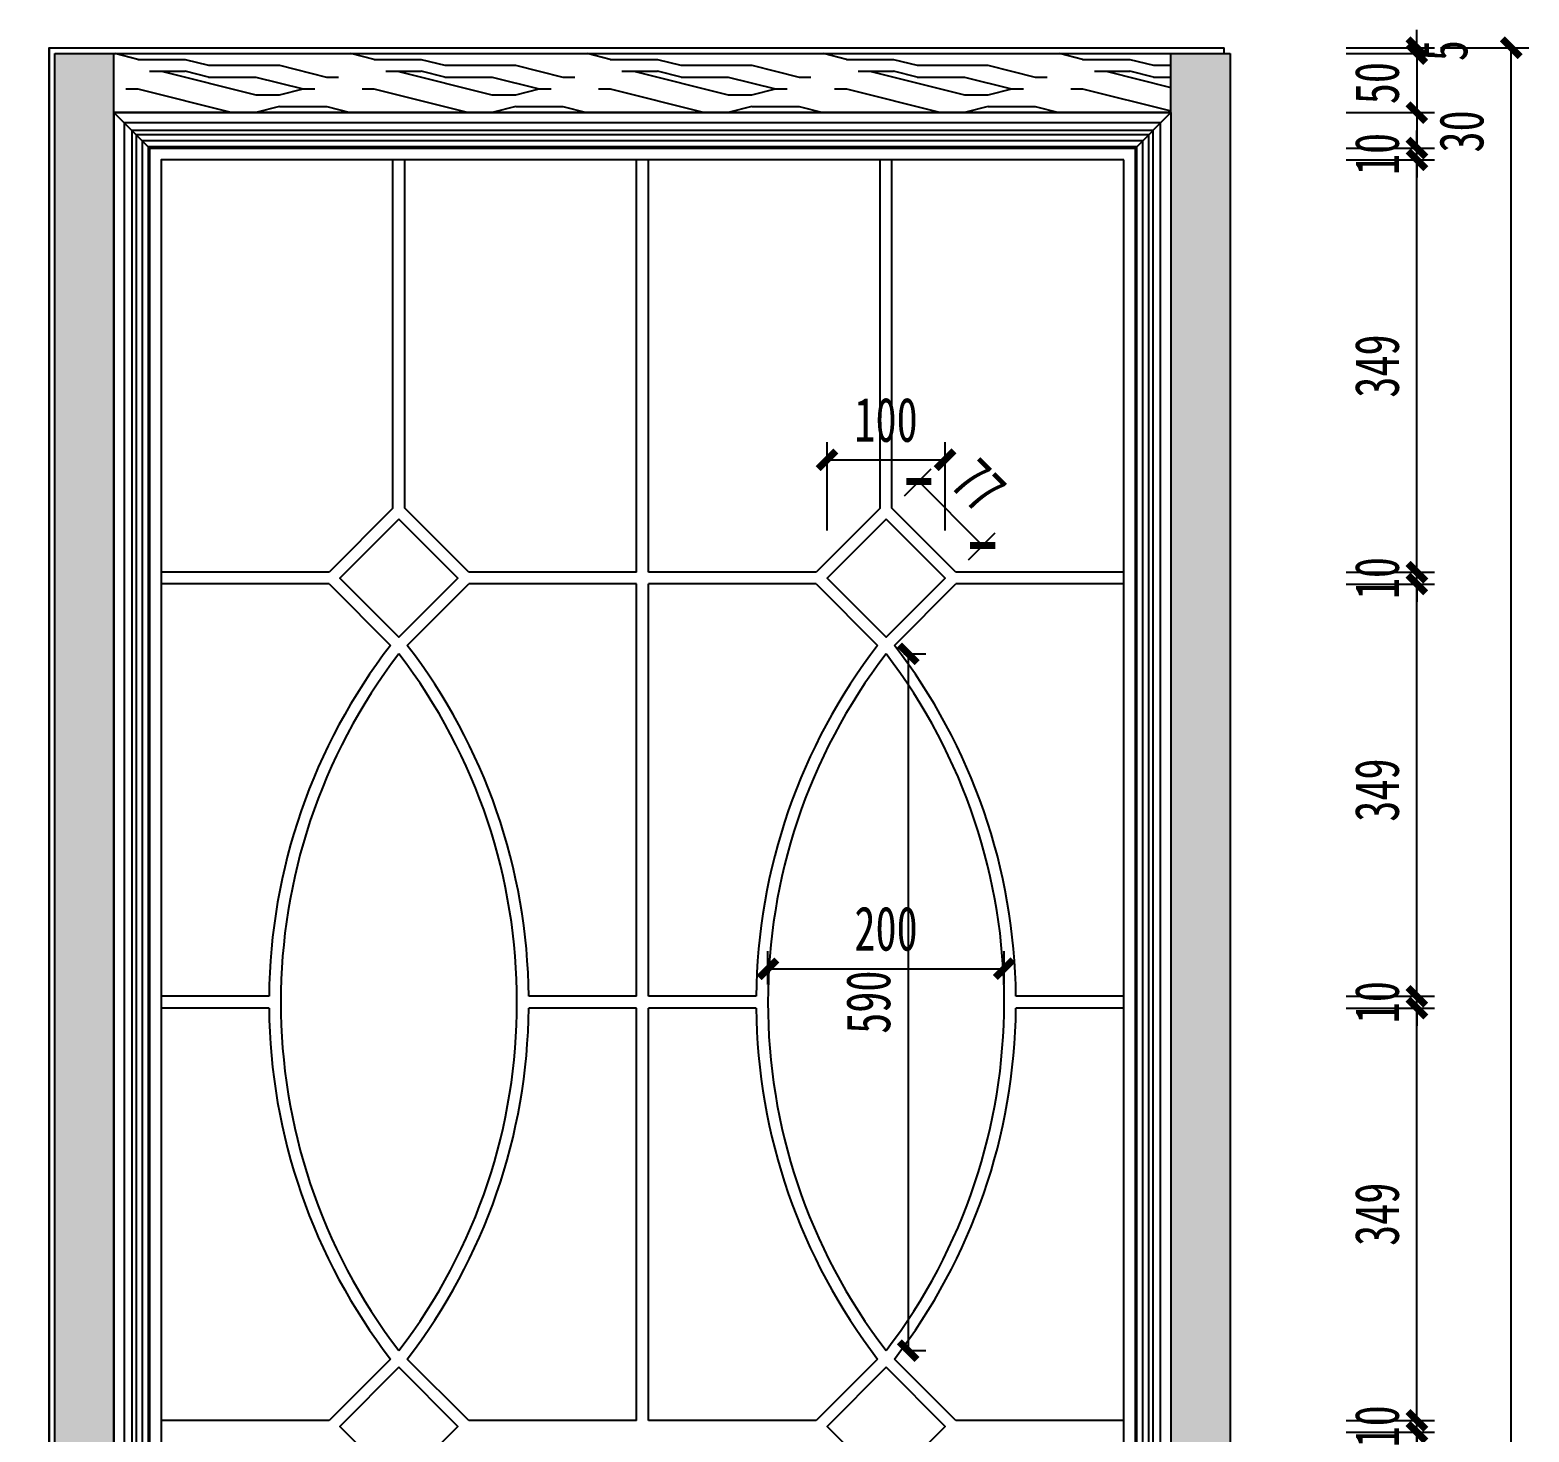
# Model space of a CAD drawing. Header units: millimetres. Extents: x 3104083 to 3173399, y -3165492 to -3044687.
# Drawn here: x 3123926 to 3125195, y -3049250 to -3048063 of the extents above; entities that cross this region are included whole.
import ezdxf

# ---------------------------------------------------------------- set-up
doc = ezdxf.new("R2010")
doc.units = ezdxf.units.MM
doc.header["$LTSCALE"] = 500
doc.header["$MEASUREMENT"] = 0
doc.header["$PDMODE"] = 2
doc.layers.get('0').update_dxf_attribs({"linetype": 'CONTINUOUS'})
doc.layers.get('DEFPOINTS').update_dxf_attribs({"linetype": 'CONTINUOUS'})
for name, color, linetype in [('2', 3, 'CONTINUOUS'), ('D-造型细线', 146, 'CONTINUOUS'), ('E-Elevation(立面图层)', 134, 'CONTINUOUS'), ('E-立面造型线', 3, 'CONTINUOUS')]:
    doc.layers.add(name, color=color, linetype=linetype)
doc.styles.add('DIM', font='SimSun.ttf', dxfattribs={"width": 0.7})
doc.dimstyles.new('15', dxfattribs={"dimscale": 15, "dimtxt": 2.5, "dimasz": 1, "dimexe": 1, "dimexo": 1, "dimgap": 1, "dimtad": 1, "dimdec": 0, "dimzin": 0, "dimdsep": 46, "dimtxsty": 'DIM', "dimblk": 'ARCHTICK', "dimcen": 0, "dimclrd": 5, "dimclre": 5, "dimclrt": 35, "dimadec": 0, "dimazin": 0, "dimtfac": 0.5, "dimtdec": 0, "dimtix": 1, "dimtmove": 2, "dimatfit": 2, "dimldrblk": 'A', "dimfxl": 0, "dimtolj": 1, "dimtzin": 0, "dimlwd": -1, "dimlwe": -1, "dimarcsym": 0})

# ---------------------------------------------------------------- blocks, each defined once
blk = doc.blocks.new('_ArchTick')
at = {"color": 0, "linetype": 'ByBlock', "const_width": 0.4}
blk.add_lwpolyline([(-0.5, -0.5), (0.5, 0.5)], dxfattribs=at)
blk = doc.blocks.new('*D854')
at = {"layer": 'D-造型细线', "color": 5, "ltscale": 100}
for p, q in [((3125040.5, -3049250.2), (3125115.5, -3049250.2)), ((3125100.5, -3049599.4), (3125100.5, -3049250.2)), ((3125040.5, -3049599.4), (3125115.5, -3049599.4))]:
    blk.add_line(p, q, dxfattribs=at)
at = {"layer": 'DEFPOINTS', "color": 0, "ltscale": 100}
for p in [(3124889.2, -3049250.2), (3125100.5, -3049250.2), (3124889.2, -3049599.4, 0)]:
    blk.add_point(p, dxfattribs=at)
at = {"layer": 'D-造型细线', "color": 5, "ltscale": 100, "xscale": 15, "yscale": 15, "zscale": 15}
for p, rotation in [((3125100.5, -3049250.2), 90), ((3125100.5, -3049599.4), 270)]:
    blk.add_blockref('_ArchTick', p, dxfattribs=dict(at, rotation=rotation))
at = {"layer": 'D-造型细线', "color": 35, "ltscale": 100, "insert": (3125066.8, -3049424.8), "char_height": 37.5, "attachment_point": 5, "rotation": 90, "style": 'DIM'}
blk.add_mtext('\\A1;349', dxfattribs=at)
blk = doc.blocks.new('A')
for p, q in [((-1.435, 1.148), (-1.09, 1.437)), ((-1.435, 1.148), (-0.369, 0)), ((-1.09, 1.437), (0, 0)), ((-0.369, 0), (-2.127, 0)), ((-1.435, -1.148), (-0.369, 0)), ((-1.09, -1.437), (0, 0)), ((-1.435, -1.148), (-1.09, -1.437))]:
    blk.add_line(p, q)
for points in [[(-1.435, 1.148), (-1.09, 1.437), (-0.369, 0), (0, 0)], [(-1.435, -1.148), (-1.09, -1.437), (-0.369, 0), (0, 0)]]:
    blk.add_solid(points)
blk = doc.blocks.new('*D855')
at = {"layer": 'D-造型细线', "color": 5, "ltscale": 100}
for p, q in [((3125100.5, -3049240.2), (3125100.5, -3049225.2)), ((3125040.5, -3049240.2), (3125115.5, -3049240.2)), ((3125100.5, -3049250.2), (3125100.5, -3049240.2)), ((3125040.5, -3049250.2), (3125115.5, -3049250.2)), ((3125100.5, -3049250.2), (3125100.5, -3049265.2))]:
    blk.add_line(p, q, dxfattribs=at)
at = {"layer": 'DEFPOINTS', "color": 0, "ltscale": 100}
for p in [(3124889.2, -3049240.2), (3125100.5, -3049240.2), (3124889.2, -3049250.2)]:
    blk.add_point(p, dxfattribs=at)
at = {"layer": 'D-造型细线', "color": 5, "ltscale": 100, "xscale": 15, "yscale": 15, "zscale": 15}
for p, rotation in [((3125100.5, -3049240.2), 270), ((3125100.5, -3049250.2), 90)]:
    blk.add_blockref('_ArchTick', p, dxfattribs=dict(at, rotation=rotation))
at = {"layer": 'D-造型细线', "color": 35, "ltscale": 100, "insert": (3125066.8, -3049245.2), "char_height": 37.5, "attachment_point": 5, "rotation": 90, "style": 'DIM'}
blk.add_mtext('\\A1;10', dxfattribs=at)
blk = doc.blocks.new('*D856')
at = {"layer": 'D-造型细线', "color": 5, "ltscale": 100}
for p, q in [((3125040.5, -3048891), (3125115.5, -3048891)), ((3125100.5, -3049240.2), (3125100.5, -3048891)), ((3125040.5, -3049240.2), (3125115.5, -3049240.2))]:
    blk.add_line(p, q, dxfattribs=at)
at = {"layer": 'DEFPOINTS', "color": 0, "ltscale": 100}
for p in [(3124889.2, -3048891), (3125100.5, -3048891), (3124889.2, -3049240.2)]:
    blk.add_point(p, dxfattribs=at)
at = {"layer": 'D-造型细线', "color": 5, "ltscale": 100, "xscale": 15, "yscale": 15, "zscale": 15}
for p, rotation in [((3125100.5, -3048891), 90), ((3125100.5, -3049240.2), 270)]:
    blk.add_blockref('_ArchTick', p, dxfattribs=dict(at, rotation=rotation))
at = {"layer": 'D-造型细线', "color": 35, "ltscale": 100, "insert": (3125066.8, -3049065.6), "char_height": 37.5, "attachment_point": 5, "rotation": 90, "style": 'DIM'}
blk.add_mtext('\\A1;349', dxfattribs=at)
blk = doc.blocks.new('*D857')
at = {"layer": 'D-造型细线', "color": 5, "ltscale": 100}
for p, q in [((3125100.5, -3048881), (3125100.5, -3048866)), ((3125040.5, -3048881), (3125115.5, -3048881)), ((3125040.5, -3048891), (3125115.5, -3048891)), ((3125100.5, -3048891), (3125100.5, -3048881)), ((3125100.5, -3048891), (3125100.5, -3048906))]:
    blk.add_line(p, q, dxfattribs=at)
at = {"layer": 'DEFPOINTS', "color": 0, "ltscale": 100}
for p in [(3124889.2, -3048881), (3124889.2, -3048891), (3125100.5, -3048881)]:
    blk.add_point(p, dxfattribs=at)
at = {"layer": 'D-造型细线', "color": 5, "ltscale": 100, "xscale": 15, "yscale": 15, "zscale": 15}
for p, rotation in [((3125100.5, -3048881), 270), ((3125100.5, -3048891), 90)]:
    blk.add_blockref('_ArchTick', p, dxfattribs=dict(at, rotation=rotation))
at = {"layer": 'D-造型细线', "color": 35, "ltscale": 100, "insert": (3125066.8, -3048886), "char_height": 37.5, "attachment_point": 5, "rotation": 90, "style": 'DIM'}
blk.add_mtext('\\A1;10', dxfattribs=at)
blk = doc.blocks.new('*D858')
at = {"layer": 'D-造型细线', "color": 5, "ltscale": 100}
for p, q in [((3125040.5, -3048531.9), (3125115.5, -3048531.9)), ((3125100.5, -3048881), (3125100.5, -3048531.9)), ((3125040.5, -3048881), (3125115.5, -3048881))]:
    blk.add_line(p, q, dxfattribs=at)
at = {"layer": 'DEFPOINTS', "color": 0, "ltscale": 100}
for p in [(3124889.2, -3048531.9), (3125100.5, -3048531.9), (3124889.2, -3048881)]:
    blk.add_point(p, dxfattribs=at)
at = {"layer": 'D-造型细线', "color": 5, "ltscale": 100, "xscale": 15, "yscale": 15, "zscale": 15}
for p, rotation in [((3125100.5, -3048531.9), 90), ((3125100.5, -3048881), 270)]:
    blk.add_blockref('_ArchTick', p, dxfattribs=dict(at, rotation=rotation))
at = {"layer": 'D-造型细线', "color": 35, "ltscale": 100, "insert": (3125066.8, -3048706.4), "char_height": 37.5, "attachment_point": 5, "rotation": 90, "style": 'DIM'}
blk.add_mtext('\\A1;349', dxfattribs=at)
blk = doc.blocks.new('*D859')
at = {"layer": 'D-造型细线', "color": 5, "ltscale": 100}
for p, q in [((3125100.5, -3048521.9), (3125100.5, -3048506.9)), ((3125040.5, -3048521.9), (3125115.5, -3048521.9)), ((3125100.5, -3048531.9), (3125100.5, -3048521.9)), ((3125040.5, -3048531.9), (3125115.5, -3048531.9)), ((3125100.5, -3048531.9), (3125100.5, -3048546.9))]:
    blk.add_line(p, q, dxfattribs=at)
at = {"layer": 'DEFPOINTS', "color": 0, "ltscale": 100}
for p in [(3124889.2, -3048521.9), (3125100.5, -3048521.9), (3124889.2, -3048531.9)]:
    blk.add_point(p, dxfattribs=at)
at = {"layer": 'D-造型细线', "color": 5, "ltscale": 100, "xscale": 15, "yscale": 15, "zscale": 15}
for p, rotation in [((3125100.5, -3048521.9), 270), ((3125100.5, -3048531.9), 90)]:
    blk.add_blockref('_ArchTick', p, dxfattribs=dict(at, rotation=rotation))
at = {"layer": 'D-造型细线', "color": 35, "ltscale": 100, "insert": (3125066.8, -3048526.9), "char_height": 37.5, "attachment_point": 5, "rotation": 90, "style": 'DIM'}
blk.add_mtext('\\A1;10', dxfattribs=at)
blk = doc.blocks.new('*D860')
at = {"layer": 'D-造型细线', "color": 5, "ltscale": 100}
for p, q in [((3125040.5, -3048172.7), (3125115.5, -3048172.7)), ((3125100.5, -3048521.9), (3125100.5, -3048172.7)), ((3125040.5, -3048521.9), (3125115.5, -3048521.9))]:
    blk.add_line(p, q, dxfattribs=at)
at = {"layer": 'DEFPOINTS', "color": 0, "ltscale": 100}
for p in [(3124889.2, -3048172.7), (3125100.5, -3048172.7), (3124889.2, -3048521.9)]:
    blk.add_point(p, dxfattribs=at)
at = {"layer": 'D-造型细线', "color": 5, "ltscale": 100, "xscale": 15, "yscale": 15, "zscale": 15}
for p, rotation in [((3125100.5, -3048172.7), 90), ((3125100.5, -3048521.9), 270)]:
    blk.add_blockref('_ArchTick', p, dxfattribs=dict(at, rotation=rotation))
at = {"layer": 'D-造型细线', "color": 35, "ltscale": 100, "insert": (3125066.8, -3048347.3), "char_height": 37.5, "attachment_point": 5, "rotation": 90, "style": 'DIM'}
blk.add_mtext('\\A1;349', dxfattribs=at)
blk = doc.blocks.new('*D861')
at = {"layer": 'D-造型细线', "color": 5, "ltscale": 100}
for p, q in [((3125100.5, -3048162.7), (3125100.5, -3048147.7)), ((3125040.5, -3048162.7), (3125115.5, -3048162.7)), ((3125100.5, -3048172.7), (3125100.5, -3048162.7)), ((3125040.5, -3048172.7), (3125115.5, -3048172.7)), ((3125100.5, -3048172.7), (3125100.5, -3048187.7))]:
    blk.add_line(p, q, dxfattribs=at)
at = {"layer": 'DEFPOINTS', "color": 0, "ltscale": 100}
for p in [(3124885.4, -3048162.7, 0), (3125100.5, -3048162.7), (3124889.2, -3048172.7)]:
    blk.add_point(p, dxfattribs=at)
at = {"layer": 'D-造型细线', "color": 5, "ltscale": 100, "xscale": 15, "yscale": 15, "zscale": 15}
for p, rotation in [((3125100.5, -3048162.7), 270), ((3125100.5, -3048172.7), 90)]:
    blk.add_blockref('_ArchTick', p, dxfattribs=dict(at, rotation=rotation))
at = {"layer": 'D-造型细线', "color": 35, "ltscale": 100, "insert": (3125066.8, -3048167.7), "char_height": 37.5, "attachment_point": 5, "rotation": 90, "style": 'DIM'}
blk.add_mtext('\\A1;10', dxfattribs=at)
blk = doc.blocks.new('*D874')
at = {"layer": 'D-造型细线', "color": 5, "ltscale": 100}
for p, q in [((3125100.5, -3048077.7), (3125100.5, -3048062.7)), ((3125040.5, -3048077.7), (3125115.5, -3048077.7)), ((3125100.5, -3048077.7), (3125100.5, -3048082.7)), ((3125040.5, -3048082.7), (3125115.5, -3048082.7)), ((3125100.5, -3048082.7), (3125100.5, -3048097.7))]:
    blk.add_line(p, q, dxfattribs=at)
at = {"layer": 'DEFPOINTS', "color": 0, "ltscale": 100}
for p in [(3124814.5, -3048077.7, 0), (3124814.5, -3048082.7, 0), (3125100.5, -3048082.7)]:
    blk.add_point(p, dxfattribs=at)
at = {"layer": 'D-造型细线', "color": 5, "ltscale": 100, "xscale": 15, "yscale": 15, "zscale": 15}
for p, rotation in [((3125100.5, -3048077.7), 270), ((3125100.5, -3048082.7), 90)]:
    blk.add_blockref('_ArchTick', p, dxfattribs=dict(at, rotation=rotation))
at = {"layer": 'D-造型细线', "color": 35, "ltscale": 100, "insert": (3125124.8, -3048080.2), "char_height": 37.5, "attachment_point": 5, "rotation": 90, "style": 'DIM'}
blk.add_mtext('\\A1;5', dxfattribs=at)
blk = doc.blocks.new('*D875')
at = {"layer": 'D-造型细线', "color": 5, "ltscale": 100}
for p, q in [((3125100.5, -3048082.7), (3125100.5, -3048067.7)), ((3125040.5, -3048082.7), (3125115.5, -3048082.7)), ((3125100.5, -3048082.7), (3125100.5, -3048132.7)), ((3125040.5, -3048132.7), (3125115.5, -3048132.7)), ((3125100.5, -3048132.7), (3125100.5, -3048147.7))]:
    blk.add_line(p, q, dxfattribs=at)
at = {"layer": 'DEFPOINTS', "color": 0, "ltscale": 100}
for p in [(3124814.5, -3048082.7, 0), (3124810.3, -3048132.7, 0), (3125100.5, -3048132.7)]:
    blk.add_point(p, dxfattribs=at)
at = {"layer": 'D-造型细线', "color": 5, "ltscale": 100, "xscale": 15, "yscale": 15, "zscale": 15}
for p, rotation in [((3125100.5, -3048082.7), 270), ((3125100.5, -3048132.7), 90)]:
    blk.add_blockref('_ArchTick', p, dxfattribs=dict(at, rotation=rotation))
at = {"layer": 'D-造型细线', "color": 35, "ltscale": 100, "insert": (3125066.8, -3048107.7), "char_height": 37.5, "attachment_point": 5, "rotation": 90, "style": 'DIM'}
blk.add_mtext('\\A1;50', dxfattribs=at)
blk = doc.blocks.new('*D877')
at = {"layer": 'D-造型细线', "color": 5, "ltscale": 100}
for p, q in [((3124666, -3048591), (3124684.8, -3048591)), ((3124669.8, -3048591), (3124669.8, -3049181.1)), ((3124666, -3049181.1), (3124684.8, -3049181.1))]:
    blk.add_line(p, q, dxfattribs=at)
at = {"layer": 'DEFPOINTS', "color": 0, "ltscale": 100}
for p in [(3124651, -3048591, 0), (3124651, -3049181.1, 0), (3124669.8, -3049181.1)]:
    blk.add_point(p, dxfattribs=at)
at = {"layer": 'D-造型细线', "color": 5, "ltscale": 100, "xscale": 15, "yscale": 15, "zscale": 15}
for p, rotation in [((3124669.8, -3048591), 90), ((3124669.8, -3049181.1), 270)]:
    blk.add_blockref('_ArchTick', p, dxfattribs=dict(at, rotation=rotation))
at = {"layer": 'D-造型细线', "color": 35, "ltscale": 100, "insert": (3124636.1, -3048886), "char_height": 37.5, "attachment_point": 5, "rotation": 90, "style": 'DIM'}
blk.add_mtext('\\A1;590', dxfattribs=at)
blk = doc.blocks.new('*D878')
at = {"layer": 'D-造型细线', "color": 5, "ltscale": 100}
for p, q in [((3124551, -3048871), (3124551, -3048842.7)), ((3124751, -3048871), (3124751, -3048842.7)), ((3124551, -3048857.7), (3124751, -3048857.7))]:
    blk.add_line(p, q, dxfattribs=at)
at = {"layer": 'DEFPOINTS', "color": 0, "ltscale": 100}
for p in [(3124751, -3048857.7), (3124551, -3048886, 0), (3124751, -3048886, 0)]:
    blk.add_point(p, dxfattribs=at)
at = {"layer": 'D-造型细线', "color": 5, "ltscale": 100, "xscale": 15, "yscale": 15, "zscale": 15, "rotation": 180}
blk.add_blockref('_ArchTick', (3124551, -3048857.7), dxfattribs=at)
at = {"layer": 'D-造型细线', "color": 5, "ltscale": 100, "xscale": 15, "yscale": 15, "zscale": 15}
blk.add_blockref('_ArchTick', (3124751, -3048857.7), dxfattribs=at)
at = {"layer": 'D-造型细线', "color": 35, "ltscale": 100, "insert": (3124651, -3048823.9), "char_height": 37.5, "attachment_point": 5, "style": 'DIM'}
blk.add_mtext('\\A1;200', dxfattribs=at)
blk = doc.blocks.new('*D879')
at = {"layer": 'D-造型细线', "color": 5, "ltscale": 100}
for p, q in [((3124666.6, -3048457.1), (3124689.3, -3048434.4)), ((3124678.7, -3048445), (3124732.8, -3048499.2)), ((3124720.7, -3048511.3), (3124743.4, -3048488.6))]:
    blk.add_line(p, q, dxfattribs=at)
at = {"layer": 'DEFPOINTS', "color": 0, "ltscale": 100}
for p in [(3124656, -3048467.7, 0), (3124732.8, -3048499.2), (3124710.1, -3048521.9, 0)]:
    blk.add_point(p, dxfattribs=at)
at = {"layer": 'D-造型细线', "color": 5, "ltscale": 100, "xscale": 15, "yscale": 15, "zscale": 15}
for p, rotation in [((3124678.7, -3048445), 135.0000000007392), ((3124732.8, -3048499.2), 315.0000000007391)]:
    blk.add_blockref('_ArchTick', p, dxfattribs=dict(at, rotation=rotation))
at = {"layer": 'D-造型细线', "color": 35, "ltscale": 100, "insert": (3124729.6, -3048448.2), "char_height": 37.5, "attachment_point": 5, "rotation": 315, "style": 'DIM'}
blk.add_mtext('\\A1;77', dxfattribs=at)
blk = doc.blocks.new('*D880')
at = {"layer": 'D-造型细线', "color": 5, "ltscale": 100}
for p, q in [((3124601, -3048486.7), (3124601, -3048411.7)), ((3124701, -3048486.7), (3124701, -3048411.7)), ((3124601, -3048426.7), (3124701, -3048426.7))]:
    blk.add_line(p, q, dxfattribs=at)
at = {"layer": 'DEFPOINTS', "color": 0, "ltscale": 100}
for p in [(3124701, -3048426.7), (3124601, -3048526.9, 0), (3124701, -3048526.9, 0)]:
    blk.add_point(p, dxfattribs=at)
at = {"layer": 'D-造型细线', "color": 5, "ltscale": 100, "xscale": 15, "yscale": 15, "zscale": 15, "rotation": 180}
blk.add_blockref('_ArchTick', (3124601, -3048426.7), dxfattribs=at)
at = {"layer": 'D-造型细线', "color": 5, "ltscale": 100, "xscale": 15, "yscale": 15, "zscale": 15}
blk.add_blockref('_ArchTick', (3124701, -3048426.7), dxfattribs=at)
at = {"layer": 'D-造型细线', "color": 35, "ltscale": 100, "insert": (3124651, -3048393), "char_height": 37.5, "attachment_point": 5, "style": 'DIM'}
blk.add_mtext('\\A1;100', dxfattribs=at)
blk = doc.blocks.new('*D884')
at = {"layer": 'D-造型细线', "color": 5, "ltscale": 100}
for p, q in [((3125120.4, -3048077.7), (3125195.4, -3048077.7)), ((3125180.4, -3050527.7), (3125180.4, -3048077.7)), ((3125120.4, -3050527.7), (3125195.4, -3050527.7))]:
    blk.add_line(p, q, dxfattribs=at)
at = {"layer": 'DEFPOINTS', "color": 0, "ltscale": 100}
for p in [(3125040.5, -3048077.7), (3125180.4, -3048077.7), (3125017.6, -3050527.7, 0)]:
    blk.add_point(p, dxfattribs=at)
at = {"layer": 'D-造型细线', "color": 5, "ltscale": 100, "xscale": 15, "yscale": 15, "zscale": 15}
for p, rotation in [((3125180.4, -3048077.7), 90), ((3125180.4, -3050527.7), 270)]:
    blk.add_blockref('_ArchTick', p, dxfattribs=dict(at, rotation=rotation))
at = {"layer": 'D-造型细线', "color": 35, "ltscale": 100, "insert": (3125146.7, -3049302.7), "char_height": 37.5, "attachment_point": 5, "rotation": 90, "style": 'DIM'}
blk.add_mtext('\\A1;2450', dxfattribs=at)
blk = doc.blocks.new('*D1432')
at = {"layer": 'D-造型细线', "color": 5, "ltscale": 100}
for p, q in [((3125055.5, -3048132.7), (3125115.5, -3048132.7)), ((3125100.5, -3048132.7), (3125100.5, -3048162.7)), ((3125055.5, -3048162.7), (3125115.5, -3048162.7))]:
    blk.add_line(p, q, dxfattribs=at)
at = {"layer": 'DEFPOINTS', "color": 0, "ltscale": 100}
for p in [(3125040.5, -3048132.7), (3125040.5, -3048162.7), (3125100.5, -3048162.7)]:
    blk.add_point(p, dxfattribs=at)
at = {"layer": 'D-造型细线', "color": 5, "ltscale": 100, "xscale": 15, "yscale": 15, "zscale": 15}
for p, rotation in [((3125100.5, -3048132.7), 90), ((3125100.5, -3048162.7), 270)]:
    blk.add_blockref('_ArchTick', p, dxfattribs=dict(at, rotation=rotation))
at = {"layer": 'D-造型细线', "color": 35, "ltscale": 100, "insert": (3125138.4, -3048148.6), "char_height": 37.5, "attachment_point": 5, "rotation": 90, "style": 'DIM'}
blk.add_mtext('\\A1;30', dxfattribs=at)

msp = doc.modelspace()

# ---------------------------------------------------------------- hatches: boundary and pattern name
at = {"layer": 'D-造型细线', "ltscale": 100}
h = msp.add_hatch(dxfattribs=at)
h.set_pattern_fill('FB木纹中SC300', color=251, scale=50, angle=90, style=0, pattern_type=2)
h.set_pattern_definition([(90, (3119862.85, -3050407.7), (-200, 1e-14), [40, -60, 20, -80]), (90, (3119857.85, -3050267.7), (-200, 1e-14), [40, -160]), (90, (3119847.85, -3050287.7), (-200, 1e-14), [20, -180]), (90, (3119842.85, -3050397.7), (-200, 1e-14), [10, -140, 10, -40]), (90, (3119832.85, -3050327.7), (-200, 1e-14), [40, -60, 10, -90]), (90, (3119827.85, -3050377.7), (-200, 1e-14), [30, -170]), (90, (3119822.85, -3050327.7), (-200, 1e-14), [60, -140]), (90, (3119817.85, -3050387.7), (-200, 1e-14), [40, -160]), (90, (3119812.85, -3050307.7), (-200, 1e-14), [100, -100]), (90, (3119802.85, -3050367.7), (-200, 1e-14), [20, -60, 40, -80]), (90, (3119797.85, -3050227.7), (-200, 1e-14), [40, -160]), (90, (3119792.85, -3050267.7), (-200, 1e-14), [20, -180]), (90, (3119787.85, -3050307.7), (-200, 1e-14), [20, -180]), (90, (3119782.85, -3050407.7), (-200, 1e-14), [40, -160]), (90, (3119777.85, -3050307.7), (-200, 1e-14), [40, -160]), (90, (3119767.85, -3050307.7), (-200, 1e-14), [40, -40, 40, -80]), (90, (3119757.85, -3050347.7), (-200, 1e-14), [20, -100, 40, -40]), (90, (3119752.85, -3050307.7), (-200, 1e-14), [60, -140]), (90, (3119742.85, -3050307.7), (-200, 1e-14), [40, -160]), (90, (3119737.85, -3050387.7), (-200, 1e-14), [60, -80, 20, -40]), (90, (3119727.85, -3050387.7), (-200, 1e-14), [100, -100]), (90, (3119722.85, -3050267.7), (-200, 1e-14), [20, -180]), (90, (3119717.85, -3050327.7), (-200, 1e-14), [40, -160]), (90, (3119712.85, -3050367.7), (-200, 1e-14), [20, -80, 20, -80]), (90, (3119707.85, -3050387.7), (-200, 1e-14), [20, -60, 40, -80]), (90, (3119702.85, -3050347.7), (-200, 1e-14), [20, -100, 20, -60]), (90, (3119697.85, -3050307.7), (-200, 1e-14), [60, -140]), (90, (3119687.85, -3050387.7), (-200, 1e-14), [40, -160]), (90, (3119682.85, -3050287.7), (-200, 1e-14), [20, -180]), (90, (3119677.85, -3050247.7), (-200, 1e-14), [20, -180]), (104.0362, (3119847.85, -3050267.695), (7e-09, 200), [20.6, -804.021]), (104.0362, (3119802.85, -3050247.695), (7e-09, 200), [20.6, -804.021]), (104.0362, (3119682.85, -3050267.695), (7e-09, 200), [20.6, -804.021]), (104.0362, (3119757.85, -3050327.695), (7e-09, 200), [20.6, -804.021]), (104.0362, (3119727.85, -3050287.695), (7e-09, 200), [20.6, -804.021]), (104.0362, (3119742.85, -3050267.695), (7e-09, 200), [20.6, -804.021]), (104.0362, (3119707.85, -3050367.695), (7e-09, 200), [20.6, -804.021]), (104.0362, (3119717.85, -3050287.695), (7e-09, 200), [20.6, -804.021]), (104.0362, (3119792.85, -3050247.695), (7e-09, 200), [41.2, -783.421]), (104.0362, (3119777.85, -3050267.695), (7e-09, 200), [41.2, -783.421]), (104.0362, (3119767.85, -3050267.695), (7e-09, 200), [41.2, -783.421]), (255.9638, (3119832.85, -3050327.695), (7e-09, -200), [20.6, -41.2, 20.6, -742.221]), (255.9638, (3119802.85, -3050367.695), (7e-09, -200), [20.6, -804.021]), (255.9638, (3119712.85, -3050367.695), (7e-09, -200), [41.2, -783.421]), (284.0362, (3119857.85, -3050267.695), (-7e-09, -200), [20.6, -804.021]), (75.9638, (3119857.85, -3050227.695), (-7e-09, 200), [20.6, -804.021]), (75.9638, (3119787.85, -3050287.695), (-7e-09, 200), [20.6, -804.021]), (75.9638, (3119752.85, -3050247.695), (-7e-09, 200), [20.6, -804.021]), (75.9638, (3119737.85, -3050327.695), (-7e-09, 200), [20.6, -804.021]), (75.9638, (3119712.85, -3050347.695), (-7e-09, 200), [20.6, -804.021]), (75.9638, (3119702.85, -3050327.695), (-7e-09, 200), [20.6, -804.021]), (75.9638, (3119737.85, -3050327.695), (-7e-09, 200), [20.6, -804.021]), (75.9638, (3119707.85, -3050267.695), (-7e-09, 200), [82.4, -742.221]), (75.9638, (3119842.85, -3050387.695), (-7e-09, 200), [82.4, -742.221]), (75.9638, (3119827.85, -3050367.695), (-7e-09, 200), [82.4, -742.221]), (75.9638, (3119817.85, -3050347.695), (-7e-09, 200), [20.6, -41.2, 41.2, -721.621]), (75.9638, (3119802.85, -3050347.695), (-7e-09, 200), [41.2, -41.2, 41.2, -701.021]), (75.9638, (3119782.85, -3050367.695), (-7e-09, 200), [82.4, -742.221]), (75.9638, (3119767.85, -3050387.695), (-7e-09, 200), [82.4, -742.221]), (75.9638, (3119757.85, -3050387.695), (-7e-09, 200), [82.4, -742.221]), (75.9638, (3119697.85, -3050247.695), (-7e-09, 200), [20.6, -804.021]), (75.9638, (3119677.85, -3050227.695), (-4e-05, 200), [41.2, -783.421]), (75.9638, (3119687.85, -3050347.695), (-4e-05, 200), [41.2, -783.421]), (75.9638, (3119862.85, -3050367.695), (-3e-06, 200), [82.4, -742.221]), (75.9638, (3119722.85, -3050247.695), (-3e-06, 200), [61.8, -762.821]), (75.9638, (3119737.85, -3050227.695), (-3e-06, 200), [123.6, -701.021])])
h.paths.add_polyline_path([(3123944.06, -3049465.399), (3124000.143, -3049465.399), (3124000.143, -3049393.316), (3123944.06, -3049393.316)], flags=9)
h.paths.add_polyline_path([(3123984.06, -3049398.707), (3124040.143, -3049398.707), (3124040.143, -3049326.623), (3123984.06, -3049326.623)], flags=24)
h.paths.add_polyline_path([(3123926.112, -3049398.707), (3123963.528, -3049398.707), (3123963.528, -3049326.623), (3123926.112, -3049326.623)], flags=9)
h.paths.add_polyline_path([(3124892.247, -3048082.696), (3124892.247, -3050407.695), (3124942.247, -3050407.695), (3124942.247, -3048082.696)])
h.paths.add_polyline_path([(3123997.247, -3050407.695), (3123997.247, -3048082.696), (3123947.247, -3048082.696), (3123947.247, -3050407.695)])
h = msp.add_hatch(dxfattribs=at)
h.set_pattern_fill('FB木纹中SC300', color=251, scale=50, style=0, pattern_type=2)
h.set_pattern_definition([(0, (3123997.25, -3048132.7), (0, 200), [40, -60, 20, -80]), (0, (3124137.25, -3048127.7), (0, 200), [40, -160]), (0, (3124117.25, -3048117.7), (0, 200), [20, -180]), (0, (3124007.25, -3048112.7), (0, 200), [10, -140, 10, -40]), (0, (3124077.25, -3048102.7), (0, 200), [40, -60, 10, -90]), (0, (3124027.25, -3048097.7), (0, 200), [30, -170]), (0, (3124077.25, -3048092.7), (0, 200), [60, -140]), (0, (3124017.25, -3048087.7), (0, 200), [40, -160]), (0, (3124097.25, -3048082.7), (0, 200), [100, -100]), (0, (3124037.25, -3048072.7), (0, 200), [20, -60, 40, -80]), (0, (3124177.25, -3048067.7), (0, 200), [40, -160]), (0, (3124137.25, -3048062.7), (0, 200), [20, -180]), (0, (3124097.25, -3048057.7), (0, 200), [20, -180]), (0, (3123997.25, -3048052.7), (0, 200), [40, -160]), (0, (3124097.25, -3048047.7), (0, 200), [40, -160]), (0, (3124097.25, -3048037.7), (0, 200), [40, -40, 40, -80]), (0, (3124057.25, -3048027.7), (0, 200), [20, -100, 40, -40]), (0, (3124097.25, -3048022.7), (0, 200), [60, -140]), (0, (3124097.25, -3048012.7), (0, 200), [40, -160]), (0, (3124017.25, -3048007.7), (0, 200), [60, -80, 20, -40]), (0, (3124017.25, -3047997.7), (0, 200), [100, -100]), (0, (3124137.25, -3047992.7), (0, 200), [20, -180]), (0, (3124077.25, -3047987.7), (0, 200), [40, -160]), (0, (3124037.25, -3047982.7), (0, 200), [20, -80, 20, -80]), (0, (3124017.25, -3047977.7), (0, 200), [20, -60, 40, -80]), (0, (3124057.25, -3047972.7), (0, 200), [20, -100, 20, -60]), (0, (3124097.25, -3047967.7), (0, 200), [60, -140]), (0, (3124017.25, -3047957.7), (0, 200), [40, -160]), (0, (3124117.25, -3047952.7), (0, 200), [20, -180]), (0, (3124157.25, -3047947.7), (0, 200), [20, -180]), (14.036, (3124137.247, -3048117.696), (200, -7e-09), [20.6, -804.02]), (14.036, (3124157.247, -3048072.696), (200, -7e-09), [20.6, -804.02]), (14.036, (3124137.247, -3047952.696), (200, -7e-09), [20.6, -804.02]), (14.036, (3124077.247, -3048027.696), (200, -7e-09), [20.6, -804.02]), (14.036, (3124117.247, -3047997.696), (200, -7e-09), [20.6, -804.02]), (14.036, (3124137.247, -3048012.696), (200, -7e-09), [20.6, -804.02]), (14.036, (3124037.247, -3047977.696), (200, -7e-09), [20.6, -804.02]), (14.036, (3124117.247, -3047987.696), (200, -7e-09), [20.6, -804.02]), (14.036, (3124157.247, -3048062.696), (200, -7e-09), [41.2, -783.42]), (14.036, (3124137.247, -3048047.696), (200, -7e-09), [41.2, -783.42]), (14.036, (3124137.247, -3048037.696), (200, -7e-09), [41.2, -783.42]), (165.964, (3124077.247, -3048102.696), (-200, -7e-09), [20.6, -41.2, 20.6, -742.221]), (165.964, (3124037.247, -3048072.696), (-200, -7e-09), [20.6, -804.02]), (165.964, (3124037.247, -3047982.696), (-200, -7e-09), [41.2, -783.42]), (194.036, (3124137.247, -3048127.696), (-200, 7e-09), [20.6, -804.02]), (345.964, (3124177.247, -3048127.696), (200, 7e-09), [20.6, -804.02]), (345.964, (3124117.247, -3048057.696), (200, 7e-09), [20.6, -804.02]), (345.964, (3124157.247, -3048022.696), (200, 7e-09), [20.6, -804.02]), (345.964, (3124077.247, -3048007.696), (200, 7e-09), [20.6, -804.02]), (345.964, (3124057.247, -3047982.696), (200, 7e-09), [20.6, -804.02]), (345.964, (3124077.247, -3047972.696), (200, 7e-09), [20.6, -804.02]), (345.964, (3124077.247, -3048007.696), (200, 7e-09), [20.6, -804.02]), (345.964, (3124137.247, -3047977.696), (200, 7e-09), [82.4, -742.22]), (345.964, (3124017.247, -3048112.696), (200, 7e-09), [82.4, -742.22]), (345.964, (3124037.247, -3048097.696), (200, 7e-09), [82.4, -742.22]), (345.964, (3124057.247, -3048087.696), (200, 7e-09), [20.6, -41.2, 41.2, -721.621]), (345.964, (3124057.247, -3048072.696), (200, 7e-09), [41.2, -41.2, 41.2, -701.021]), (345.964, (3124037.247, -3048052.696), (200, 7e-09), [82.4, -742.22]), (345.964, (3124017.247, -3048037.696), (200, 7e-09), [82.4, -742.22]), (345.964, (3124017.247, -3048027.696), (200, 7e-09), [82.4, -742.22]), (345.964, (3124157.247, -3047967.696), (200, 7e-09), [20.6, -804.02]), (345.964, (3124177.247, -3047947.696), (200, 4e-05), [41.2, -783.42]), (345.964, (3124057.247, -3047957.696), (200, 4e-05), [41.2, -783.42]), (345.964, (3124037.247, -3048132.696), (200, 3e-06), [82.4, -742.22]), (345.964, (3124157.247, -3047992.696), (200, 3e-06), [61.8, -762.82]), (345.964, (3124177.247, -3048007.696), (200, 3e-06), [123.6, -701.02])])
h.paths.add_polyline_path([(3124892.247, -3048132.696), (3124892.247, -3048082.696), (3123997.247, -3048082.696), (3123997.247, -3048132.696)])

# ---------------------------------------------------------------- linework, layer by layer
at = {"layer": '2', "color": 3, "ltscale": 100}
msp.add_line((3124892.247, -3048132.696, 0), (3123997.247, -3048132.696, 0), dxfattribs=at)
at = {"layer": '2', "color": 3, "ltscale": 100, "elevation": 0}
for points in [[(3124942.247, -3048082.696), (3124942.247, -3050407.695), (3123942.247, -3050407.695), (3123942.247, -3048077.696), (3124937.247, -3048077.696)], [(3124937.247, -3048082.696), (3124937.247, -3048077.696)], [(3124937.247, -3048082.696), (3124942.247, -3048082.696)]]:
    msp.add_lwpolyline(points, dxfattribs=at)
msp.add_lwpolyline([(3123997.247, -3048132.696), (3124892.247, -3048132.696), (3124892.247, -3050357.695), (3123997.247, -3050357.695)], close=True, dxfattribs=at)
at = {"layer": 'D-造型细线', "color": 44, "ltscale": 0.15}
for p, q in [((3123947.247, -3048082.696, 0), (3124937.247, -3048082.696, 0)), ((3123947.247, -3050407.694, 0), (3123947.247, -3048082.696, 0)), ((3124852.247, -3048172.696, 0), (3124135.997, -3048172.696, 0)), ((3124233.497, -3048467.72, 0), (3124233.497, -3048172.696, 0)), ((3124243.497, -3048467.72, 0), (3124243.497, -3048172.696, 0)), ((3124439.747, -3048521.862, 0), (3124439.747, -3048172.696, 0)), ((3124449.747, -3048521.862, 0), (3124449.747, -3048172.696, 0)), ((3124645.997, -3048467.72, 0), (3124645.997, -3048172.696, 0)), ((3124655.997, -3048467.72, 0), (3124655.997, -3048172.696, 0)), ((3124852.247, -3050317.696, 0), (3124852.247, -3048172.696, 0)), ((3124179.355, -3048521.862, 0), (3124037.247, -3048521.862, 0)), ((3124439.747, -3048521.862, 0), (3124297.639, -3048521.862, 0)), ((3124591.855, -3048521.862, 0), (3124449.747, -3048521.862, 0)), ((3124852.247, -3048521.862, 0), (3124710.139, -3048521.862, 0)), ((3124179.355, -3048531.862, 0), (3124037.247, -3048531.862, 0)), ((3124439.747, -3048531.862, 0), (3124297.639, -3048531.862, 0)), ((3124439.747, -3048881.029, 0), (3124439.747, -3048531.862, 0)), ((3124449.747, -3048881.029, 0), (3124449.747, -3048531.862, 0)), ((3124591.855, -3048531.862, 0), (3124449.747, -3048531.862, 0)), ((3124852.247, -3048531.862, 0), (3124710.139, -3048531.862, 0)), ((3124128.522, -3048881.029, 0), (3124037.247, -3048881.029, 0)), ((3124128.522, -3048891.029, 0), (3124037.247, -3048891.029, 0)), ((3124439.747, -3048881.029, 0), (3124348.472, -3048881.029, 0)), ((3124439.747, -3048891.029, 0), (3124348.472, -3048891.029, 0)), ((3124439.747, -3049240.196, 0), (3124439.747, -3048891.029, 0)), ((3124541.022, -3048881.029, 0), (3124449.747, -3048881.029, 0)), ((3124449.747, -3049240.196, 0), (3124449.747, -3048891.029, 0)), ((3124541.022, -3048891.029, 0), (3124449.747, -3048891.029, 0)), ((3124852.247, -3048881.029, 0), (3124760.972, -3048881.029, 0)), ((3124852.247, -3048891.029, 0), (3124760.972, -3048891.029, 0)), ((3124179.355, -3049240.196, 0), (3124037.247, -3049240.196, 0)), ((3124439.747, -3049240.196, 0), (3124297.639, -3049240.196, 0)), ((3124591.855, -3049240.196, 0), (3124449.747, -3049240.196, 0)), ((3124852.247, -3049240.196, 0), (3124710.139, -3049240.196, 0))]:
    msp.add_line(p, q, dxfattribs=at)
at = {"layer": 'D-造型细线', "color": 44, "ltscale": 0.15, "elevation": 0}
for points in [[(3124852.247, -3048172.696), (3124037.247, -3048172.696), (3124037.247, -3050317.696), (3124852.247, -3050317.696)], [(3124852.247, -3048172.696), (3124037.247, -3048172.696), (3124037.247, -3050317.696), (3124852.247, -3050317.696)], [(3124233.497, -3048467.72), (3124179.355, -3048521.862)], [(3124297.639, -3048521.862), (3124243.497, -3048467.72)], [(3124645.997, -3048467.72), (3124591.855, -3048521.862)], [(3124710.139, -3048521.862), (3124655.997, -3048467.72)], [(3124238.497, -3048476.862), (3124188.497, -3048526.862), (3124238.497, -3048576.862), (3124288.497, -3048526.862), (3124238.497, -3048476.862)], [(3124650.997, -3048476.862), (3124600.997, -3048526.862), (3124650.997, -3048576.862), (3124700.997, -3048526.862), (3124650.997, -3048476.862)], [(3124179.355, -3048531.862), (3124231.365, -3048583.873)], [(3124245.629, -3048583.873), (3124297.639, -3048531.862)], [(3124591.855, -3048531.862), (3124643.865, -3048583.873)], [(3124658.129, -3048583.873), (3124710.139, -3048531.862)], [(3124231.365, -3049188.185), (3124179.355, -3049240.196)], [(3124238.497, -3049195.196), (3124188.497, -3049245.196), (3124238.497, -3049295.196), (3124288.497, -3049245.196), (3124238.497, -3049195.196)], [(3124297.639, -3049240.196), (3124245.629, -3049188.185)], [(3124643.865, -3049188.185), (3124591.855, -3049240.196)], [(3124650.997, -3049195.196), (3124600.997, -3049245.196), (3124650.997, -3049295.196), (3124700.997, -3049245.196), (3124650.997, -3049195.196)], [(3124710.139, -3049240.196), (3124658.129, -3049188.185)]]:
    msp.add_lwpolyline(points, dxfattribs=at)
at = {"layer": 'D-造型细线', "color": 44, "ltscale": 0.15}
for centre, radius, start, end in [((3124623.694, -3048886.029, 0), 495.197, 142.397968, 179.421476), ((3123853.3, -3048886.029, 0), 495.197, 0.578524, 37.602032), ((3125036.194, -3048886.029, 0), 495.197, 142.397968, 179.421476), ((3124265.8, -3048886.029, 0), 495.197, 0.578524, 37.602032), ((3124623.694, -3048886.029, 0), 485.197, 142.551321, 217.448679), ((3123853.3, -3048886.029, 0), 485.197, 322.551321, 37.448679), ((3125036.194, -3048886.029, 0), 485.197, 142.551321, 217.448679), ((3124265.8, -3048886.029, 0), 485.197, 322.551321, 37.448679), ((3124623.694, -3048886.029, 0), 495.197, 180.578524, 217.602032), ((3123853.3, -3048886.029, 0), 495.197, 322.397968, 359.421476), ((3125036.194, -3048886.029, 0), 495.197, 180.578524, 217.602032), ((3124265.8, -3048886.029, 0), 495.197, 322.397968, 359.421476)]:
    msp.add_arc(centre, radius, start, end, dxfattribs=at)
at = {"layer": 'E-Elevation(立面图层)', "color": 251, "ltscale": 100}
for p, q in [((3123997.247, -3048132.696, 0), (3123997.247, -3048082.696, 0)), ((3124892.247, -3048132.696, 0), (3124892.247, -3048082.696, 0))]:
    msp.add_line(p, q, dxfattribs=at)
at = {"layer": 'E-Elevation(立面图层)', "color": 251, "ltscale": 100, "elevation": 0}
msp.add_lwpolyline([(3124027.247, -3048162.696), (3124862.247, -3048162.696), (3124862.247, -3050327.696), (3124027.247, -3050327.696)], close=True, dxfattribs=at)
at = {"layer": 'E-立面造型线', "ltscale": 0.15}
for p, q in [((3123942.247, -3048077.696, 0), (3123942.247, -3050407.696, 0)), ((3123997.247, -3048132.696, 0), (3123997.247, -3050357.696, 0)), ((3124892.247, -3048132.696, 0), (3124892.247, -3050357.696, 0))]:
    msp.add_line(p, q, dxfattribs=at)
at = {"layer": 'E-立面造型线', "color": 251}
for p, q in [((3123997.247, -3048132.696, 0), (3124027.247, -3048162.696, 0)), ((3124892.247, -3048132.696, 0), (3124862.247, -3048162.696, 0))]:
    msp.add_line(p, q, dxfattribs=at)
at = {"layer": 'E-立面造型线', "color": 251, "elevation": 0}
for points in [[(3124883.497, -3048141.446), (3124005.997, -3048141.446), (3124005.997, -3050348.946), (3124883.497, -3050348.946)], [(3124877.247, -3048147.696), (3124012.247, -3048147.696), (3124012.247, -3050342.696), (3124877.247, -3050342.696)], [(3124873.497, -3048151.446), (3124015.997, -3048151.446), (3124015.997, -3050338.946), (3124873.497, -3050338.946)], [(3124868.297, -3048156.646), (3124021.197, -3048156.646), (3124021.197, -3050333.746), (3124868.297, -3050333.746)], [(3124863.247, -3048161.696), (3124026.247, -3048161.696), (3124026.247, -3050328.696), (3124863.247, -3050328.696)]]:
    msp.add_lwpolyline(points, close=True, dxfattribs=at)
at = {"layer": 'E-立面造型线', "color": 44, "elevation": 0}
msp.add_lwpolyline([(3124862.247, -3048162.696), (3124027.247, -3048162.696), (3124027.247, -3050327.696), (3124862.247, -3050327.696)], close=True, dxfattribs=at)
msp.add_lwpolyline([(3124862.247, -3048162.696), (3124027.247, -3048162.696), (3124027.247, -3050327.696), (3124862.247, -3050327.696)], close=True, dxfattribs=at)
at = {"layer": 'E-立面造型线', "elevation": 0}
msp.add_lwpolyline([(3124862.247, -3048162.696), (3124027.247, -3048162.696), (3124027.247, -3050327.696), (3124862.247, -3050327.696)], close=True, dxfattribs=at)

# ---------------------------------------------------------------- dimensions: what is measured, and where the dimension line sits
at = {"layer": 'D-造型细线', "color": 3, "ltscale": 100}
for base, p1, p2, picture, middle in [((3125100.55, -3048132.696), (3124814.475, -3048082.696, 0), (3124810.283, -3048132.696, 0), '*D875', (3125066.8, -3048107.696)), ((3125180.431, -3048077.696), (3125017.598, -3050527.696, 0), (3125040.55, -3048077.696), '*D884', (3125146.681, -3049302.696)), ((3125100.55, -3048162.696), (3124889.185, -3048172.696), (3124885.411, -3048162.696, 0), '*D861', (3125066.8, -3048167.696)), ((3125100.55, -3048172.696), (3124889.185, -3048521.862), (3124889.185, -3048172.696), '*D860', (3125066.8, -3048347.279)), ((3125100.55, -3048521.862), (3124889.185, -3048531.862), (3124889.185, -3048521.862), '*D859', (3125066.8, -3048526.862)), ((3125100.55, -3048531.862), (3124889.185, -3048881.029), (3124889.185, -3048531.862), '*D858', (3125066.8, -3048706.446)), ((3124669.805, -3049181.054), (3124650.997, -3048591.005, 0), (3124650.997, -3049181.054, 0), '*D877', (3124636.055, -3048886.029)), ((3125100.55, -3048881.029), (3124889.185, -3048891.029), (3124889.185, -3048881.029), '*D857', (3125066.8, -3048886.029)), ((3125100.55, -3048891.029), (3124889.185, -3049240.196), (3124889.185, -3048891.029), '*D856', (3125066.8, -3049065.612)), ((3125100.55, -3049240.196), (3124889.185, -3049250.196), (3124889.185, -3049240.196), '*D855', (3125066.8, -3049245.196)), ((3125100.55, -3049250.196), (3124889.185, -3049599.362, 0), (3124889.185, -3049250.196), '*D854', (3125066.8, -3049424.779))]:
    dim = msp.add_linear_dim(base=base, p1=p1, p2=p2, angle=90, dimstyle='15', dxfattribs=at)
    dim.commit()
    dim.dimension.update_dxf_attribs({"geometry": picture, "text_midpoint": middle})
for base, p1, p2, picture, middle in [((3125100.55, -3048082.696), (3124814.475, -3048077.696, 0), (3124814.475, -3048082.696, 0), '*D874', (3125124.789, -3048080.196)), ((3125100.55, -3048162.696), (3125040.55, -3048132.696), (3125040.55, -3048162.696), '*D1432', (3125138.358, -3048148.577))]:
    dim = msp.add_linear_dim(base=base, p1=p1, p2=p2, angle=90, dimstyle='15', dxfattribs=at)
    dim.commit()
    dim.dimension.update_dxf_attribs({"geometry": picture, "text_midpoint": middle, "dimtype": 160})
for base, p1, p2, picture, middle in [((3124700.997, -3048426.74), (3124600.997, -3048526.862, 0), (3124700.997, -3048526.862, 0), '*D880', (3124650.997, -3048392.99)), ((3124750.997, -3048857.671), (3124550.997, -3048886.029, 0), (3124750.997, -3048886.029, 0), '*D878', (3124650.997, -3048823.921))]:
    dim = msp.add_linear_dim(base=base, p1=p1, p2=p2, dimstyle='15', dxfattribs=at)
    dim.commit()
    dim.dimension.update_dxf_attribs({"geometry": picture, "text_midpoint": middle})
dim = msp.add_aligned_dim(p1=(3124655.997, -3048467.72, 0), p2=(3124710.139, -3048521.862, 0), distance=32.078, dimstyle='15', dxfattribs=at)
dim.commit()
dim.dimension.update_dxf_attribs({"geometry": '*D879', "text_midpoint": (3124729.616, -3048448.244)})

doc.saveas('drawing.dxf')
